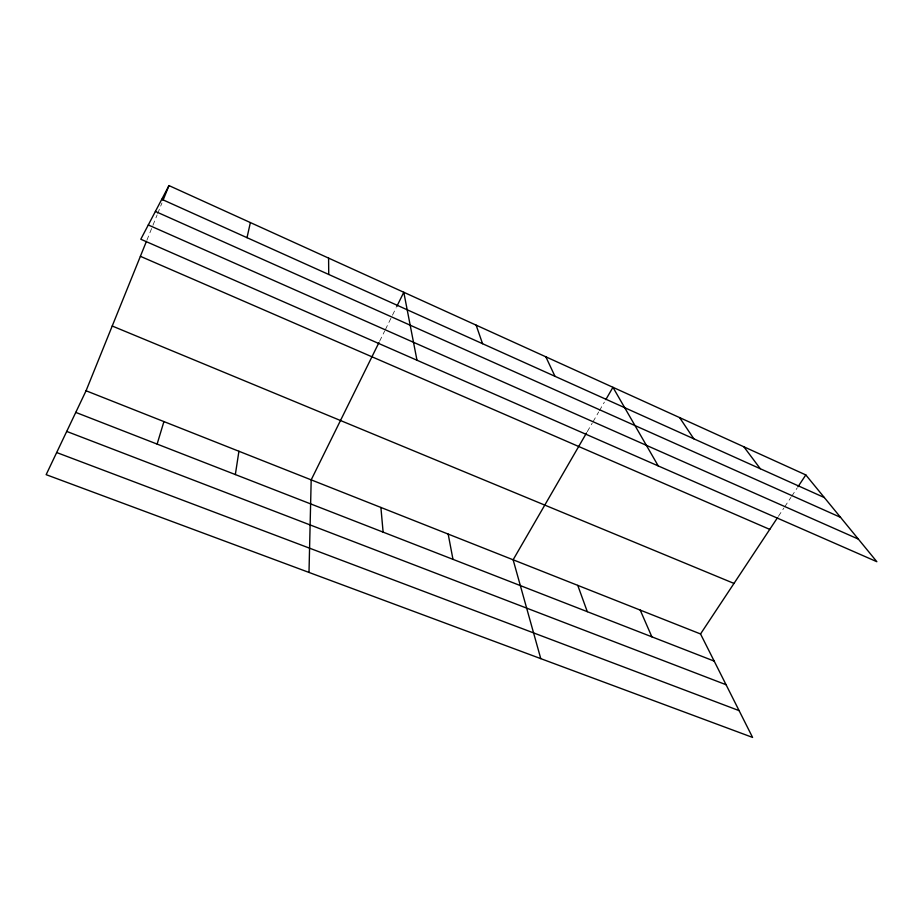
<?xml version="1.0" encoding="UTF-8"?>
<svg xmlns="http://www.w3.org/2000/svg" width="923" height="923" viewBox="0 0 923 923"><rect width="100%" height="100%" fill="white"/><g stroke="black" fill="none" stroke-linecap="round" stroke-linejoin="round"><path stroke-width="0.69" stroke-dasharray="4.62 3.46" d="M146.861 240.303L157.106 214.944M157.648 213.617L161.963 202.933M379.584 341.302L384.683 330.988M385.318 329.696L396.14 307.751M587.259 431.699L592.254 423.069M592.97 421.834L598.669 411.97M599.385 410.735L604.38 402.105M778.377 516.372L783.858 508.077M784.642 506.9L790.919 497.428M791.703 496.239L797.184 487.955"/><path stroke-width="1.38" d="M308.997 572.422L311.189 479.868L378.949 342.595M235.342 474.56L238.919 451.266M247.006 237.673L250.375 222.57M157.118 444.09L163.925 421.58M86.058 390.764L700.534 633.963L752.58 737.419L46.15 474.664L86.058 390.764L146.319 241.641M163.036 200.268L168.967 185.581L805.814 474.93L876.85 561.703L140.804 239.242L168.967 185.581M396.786 306.471L403.789 292.268L416.988 360.247M586.543 432.933L513.13 559.788L540.774 658.641M605.811 399.636L612.941 387.302L658.249 465.942M700.534 633.963L777.593 517.549M797.968 486.767L805.814 474.93M56.672 452.535L739.104 710.629M66.71 431.422L726.078 684.728M75.767 412.396L714.194 661.11M112.225 326.015L733.993 583.428M140.388 256.317L769.759 529.398M148.291 224.97L858.344 539.101M155.399 211.436L840.53 517.341M161.767 199.299L824.343 497.566M743.846 446.778L760.298 468.734M679.605 417.588L693.796 438.794M545.816 356.797L554.988 376.319M640.204 610.08L651.869 636.835M577.775 585.378L587.293 611.672M476.141 325.15L482.544 343.702M448.174 534.082L452.974 559.35M380.899 507.454L383.114 532.133M328.588 258.105L328.738 274.466"/></g></svg>
